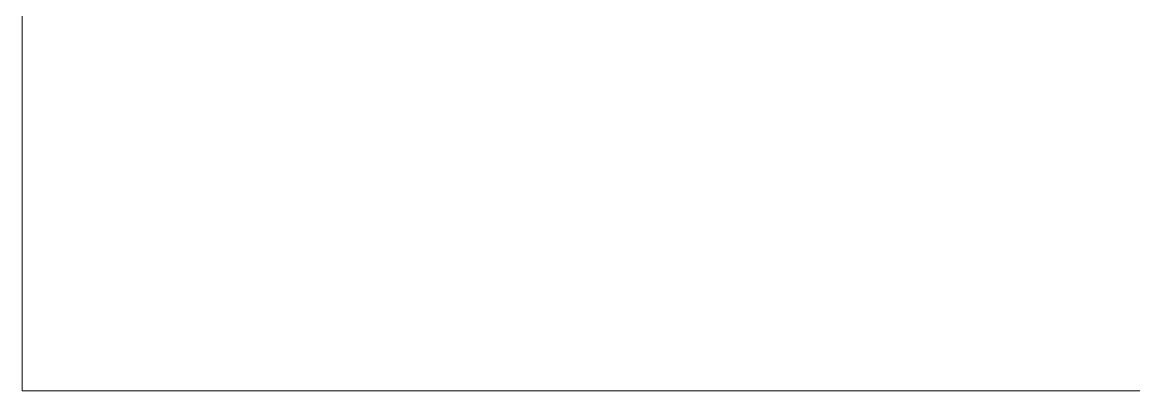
# Model space of a CAD drawing. Header units: metres. Extents: x 0 to 22, y -3 to 11.8.
# Drawn here: x 0.468 to 1.247, y 6.331 to 6.589 of the extents above; entities that cross this region are included whole.
import ezdxf

# ---------------------------------------------------------------- set-up
doc = ezdxf.new("R2010")
doc.units = ezdxf.units.M
doc.header["$MEASUREMENT"] = 0
doc.linetypes.add('Xref_Alzado 2$0$Wipeout_Contour', pattern=[1000, 0, -1000])
doc.layers.add('Xref_Alzado 2$0$Estructura - Cubiertas', color=7, linetype='Continuous')
doc.layers.add('Xref_Alzado 2$0$Estructura - Cubiertas_Pen_No__81', color=7, linetype='Continuous', lineweight=13, true_color=0x6a6a6a)

# ---------------------------------------------------------------- blocks, each defined once
blk = doc.blocks.new('Xref_Alzado 2$0$Section Element_93')
at = {"color": 254, "linetype": 'Xref_Alzado 2$0$Wipeout_Contour', "lineweight": 0, "ltscale": 51802.108556}
blk.add_wipeout([(-10292.1, 3041.63), (-9492.1, 3041.63), (-9492.1, 3240.12), (-9492.1, 3624.33), (-10292.1, 3624.33)], dxfattribs=at).dxf.layer = 'Xref_Alzado 2$0$Estructura - Cubiertas'
at = {"layer": 'Xref_Alzado 2$0$Estructura - Cubiertas_Pen_No__81', "color": 251, "linetype": 'Continuous', "lineweight": 13, "true_color": 0x6a6a6a}
for p, q in [((-10292.1, 6277.69), (-10292.1, 3041.63)), ((-10292.1, 3041.63), (-9492.09, 3041.63))]:
    blk.add_line(p, q, dxfattribs=at)
blk = doc.blocks.new('Xref_Alzado 2')
at = {"layer": 'Xref_Alzado 2$0$Estructura - Cubiertas', "lineweight": 0, "xscale": 0.001, "yscale": 0.001, "zscale": 0.001}
blk.add_blockref('Xref_Alzado 2$0$Section Element_93', (10.76023, 3.28895), dxfattribs=at)

msp = doc.modelspace()

# ---------------------------------------------------------------- block references
msp.add_blockref('Xref_Alzado 2', (0, 0))

doc.saveas('drawing.dxf')
